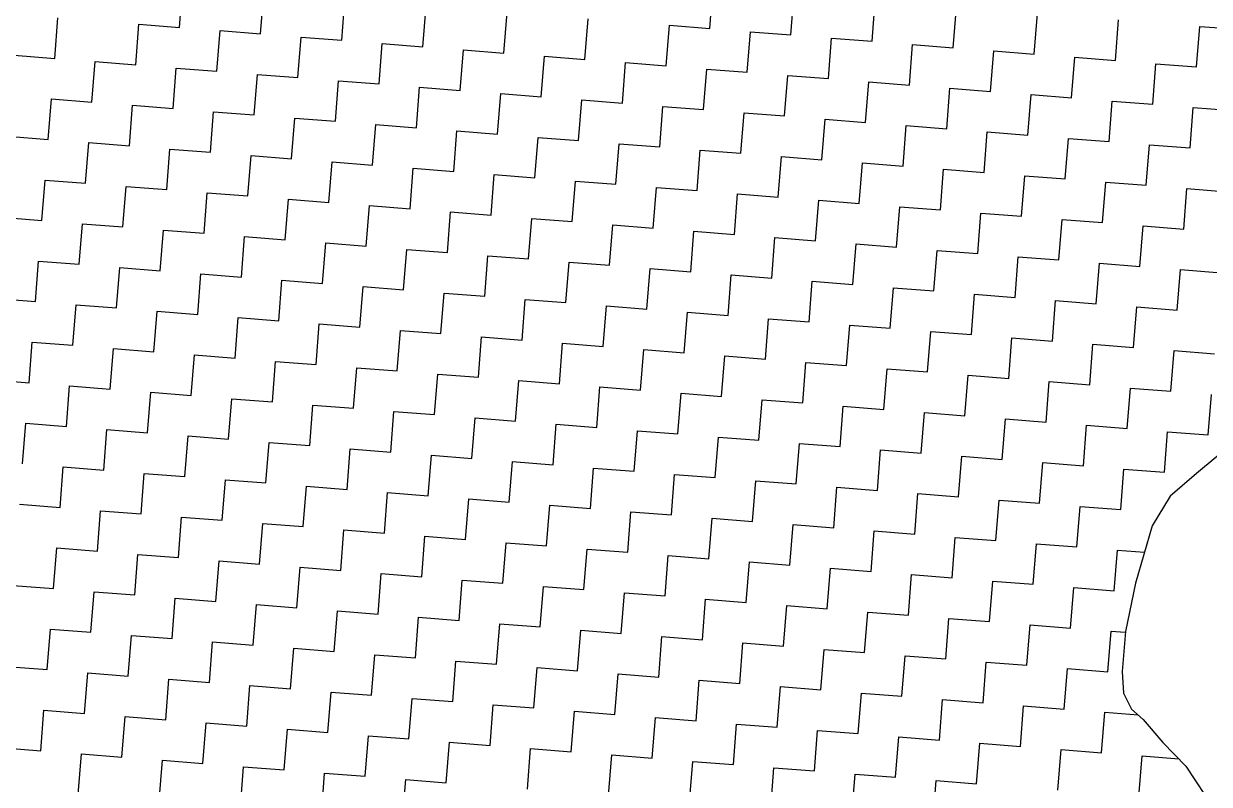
# Model space of a CAD drawing. Header units: metres. Extents: x 292752 to 294952, y 2098977 to 2102453.
# Drawn here: x 294676.7 to 294859.4, y 2100467.5 to 2100584.8 of the extents above; entities that cross this region are included whole.
import ezdxf

# ---------------------------------------------------------------- set-up
doc = ezdxf.new("R2010")
doc.units = ezdxf.units.M
doc.layers.add('POLY_HATCH', color=12, linetype='Continuous')

msp = doc.modelspace()

# ---------------------------------------------------------------- linework, layer by layer
at = {"layer": 'POLY_HATCH', "linetype": 'Continuous'}
for p, q in [((294700.67, 2100584.2), (294701.16, 2100590.45)), ((294782.42, 2100584.04), (294782.91, 2100590.29)), ((294713.17, 2100583.22), (294713.66, 2100589.47)), ((294725.67, 2100582.23), (294726.17, 2100588.48)), ((294794.92, 2100583.06), (294795.41, 2100589.31)), ((294807.42, 2100582.07), (294807.91, 2100588.32)), ((294738.17, 2100581.24), (294738.67, 2100587.5)), ((294750.67, 2100580.26), (294751.17, 2100586.51)), ((294819.92, 2100581.08), (294820.41, 2100587.33)), ((294832.42, 2100580.1), (294832.91, 2100586.35)), ((294681.43, 2100579.43), (294681.92, 2100585.68)), ((294693.93, 2100578.45), (294694.42, 2100584.7)), ((294694.42, 2100584.7), (294700.67, 2100584.2)), ((294763.17, 2100579.27), (294763.67, 2100585.52)), ((294775.68, 2100578.29), (294776.17, 2100584.54)), ((294776.17, 2100584.54), (294782.42, 2100584.04)), ((294844.92, 2100579.11), (294845.42, 2100585.36)), ((294857.42, 2100578.12), (294857.92, 2100584.37)), ((294857.92, 2100584.37), (294862.45, 2100584.02)), ((294706.43, 2100577.46), (294706.92, 2100583.71)), ((294706.92, 2100583.71), (294713.17, 2100583.22)), ((294718.93, 2100576.47), (294719.42, 2100582.72)), ((294719.42, 2100582.72), (294725.67, 2100582.23)), ((294788.18, 2100577.3), (294788.67, 2100583.55)), ((294788.67, 2100583.55), (294794.92, 2100583.06)), ((294800.68, 2100576.31), (294801.17, 2100582.56)), ((294801.17, 2100582.56), (294807.42, 2100582.07)), ((294731.43, 2100575.49), (294731.92, 2100581.74)), ((294731.92, 2100581.74), (294738.17, 2100581.24)), ((294743.93, 2100574.5), (294744.42, 2100580.75)), ((294744.42, 2100580.75), (294750.67, 2100580.26)), ((294813.18, 2100575.33), (294813.67, 2100581.58)), ((294813.67, 2100581.58), (294819.92, 2100581.08)), ((294825.68, 2100574.34), (294826.17, 2100580.59)), ((294826.17, 2100580.59), (294832.42, 2100580.1)), ((294675.18, 2100579.93), (294681.43, 2100579.43)), ((294687.18, 2100572.69), (294687.68, 2100578.94)), ((294687.68, 2100578.94), (294693.93, 2100578.45)), ((294756.43, 2100573.51), (294756.92, 2100579.77)), ((294756.92, 2100579.77), (294763.17, 2100579.27)), ((294768.93, 2100572.53), (294769.42, 2100578.78)), ((294769.42, 2100578.78), (294775.68, 2100578.29)), ((294838.18, 2100573.35), (294838.67, 2100579.6)), ((294838.67, 2100579.6), (294844.92, 2100579.11)), ((294699.68, 2100571.7), (294700.18, 2100577.95)), ((294700.18, 2100577.95), (294706.43, 2100577.46)), ((294712.18, 2100570.72), (294712.68, 2100576.97)), ((294712.68, 2100576.97), (294718.93, 2100576.47)), ((294781.43, 2100571.54), (294781.93, 2100577.79)), ((294781.93, 2100577.79), (294788.18, 2100577.3)), ((294850.68, 2100572.37), (294851.17, 2100578.62)), ((294851.17, 2100578.62), (294857.42, 2100578.12)), ((294724.69, 2100569.73), (294725.18, 2100575.98)), ((294725.18, 2100575.98), (294731.43, 2100575.49)), ((294793.93, 2100570.56), (294794.43, 2100576.81)), ((294794.43, 2100576.81), (294800.68, 2100576.31)), ((294806.43, 2100569.57), (294806.93, 2100575.82)), ((294806.93, 2100575.82), (294813.18, 2100575.33)), ((294737.19, 2100568.74), (294737.68, 2100574.99)), ((294737.68, 2100574.99), (294743.93, 2100574.5)), ((294749.69, 2100567.76), (294750.18, 2100574.01)), ((294750.18, 2100574.01), (294756.43, 2100573.51)), ((294818.93, 2100568.58), (294819.43, 2100574.83)), ((294819.43, 2100574.83), (294825.68, 2100574.34)), ((294831.44, 2100567.6), (294831.93, 2100573.85)), ((294831.93, 2100573.85), (294838.18, 2100573.35)), ((294680.44, 2100566.93), (294680.93, 2100573.18)), ((294680.93, 2100573.18), (294687.18, 2100572.69)), ((294692.94, 2100565.95), (294693.43, 2100572.2)), ((294693.43, 2100572.2), (294699.68, 2100571.7)), ((294762.19, 2100566.77), (294762.68, 2100573.02)), ((294762.68, 2100573.02), (294768.93, 2100572.53)), ((294774.69, 2100565.78), (294775.18, 2100572.03)), ((294775.18, 2100572.03), (294781.43, 2100571.54)), ((294843.94, 2100566.61), (294844.43, 2100572.86)), ((294844.43, 2100572.86), (294850.68, 2100572.37)), ((294856.44, 2100565.62), (294856.93, 2100571.87)), ((294856.93, 2100571.87), (294862.35, 2100571.44)), ((294705.44, 2100564.96), (294705.93, 2100571.21)), ((294705.93, 2100571.21), (294712.18, 2100570.72)), ((294717.94, 2100563.97), (294718.44, 2100570.22)), ((294718.44, 2100570.22), (294724.69, 2100569.73)), ((294787.19, 2100564.8), (294787.68, 2100571.05)), ((294787.68, 2100571.05), (294793.93, 2100570.56)), ((294799.69, 2100563.81), (294800.18, 2100570.06)), ((294800.18, 2100570.06), (294806.43, 2100569.57)), ((294730.44, 2100562.99), (294730.94, 2100569.24)), ((294730.94, 2100569.24), (294737.19, 2100568.74)), ((294742.94, 2100562), (294743.44, 2100568.25)), ((294743.44, 2100568.25), (294749.69, 2100567.76)), ((294812.19, 2100562.82), (294812.68, 2100569.08)), ((294812.68, 2100569.08), (294818.93, 2100568.58)), ((294824.69, 2100561.84), (294825.18, 2100568.09)), ((294825.18, 2100568.09), (294831.44, 2100567.6)), ((294674.19, 2100567.43), (294680.44, 2100566.93)), ((294686.2, 2100560.19), (294686.69, 2100566.44)), ((294686.69, 2100566.44), (294692.94, 2100565.95)), ((294755.44, 2100561.01), (294755.94, 2100567.26)), ((294755.94, 2100567.26), (294762.19, 2100566.77)), ((294767.94, 2100560.03), (294768.44, 2100566.28)), ((294768.44, 2100566.28), (294774.69, 2100565.78)), ((294837.19, 2100560.85), (294837.69, 2100567.1)), ((294837.69, 2100567.1), (294843.94, 2100566.61)), ((294849.69, 2100559.87), (294850.19, 2100566.12)), ((294850.19, 2100566.12), (294856.44, 2100565.62)), ((294698.7, 2100559.2), (294699.19, 2100565.45)), ((294699.19, 2100565.45), (294705.44, 2100564.96)), ((294711.2, 2100558.22), (294711.69, 2100564.47)), ((294711.69, 2100564.47), (294717.94, 2100563.97)), ((294780.45, 2100559.04), (294780.94, 2100565.29)), ((294780.94, 2100565.29), (294787.19, 2100564.8)), ((294792.95, 2100558.05), (294793.44, 2100564.3)), ((294793.44, 2100564.3), (294799.69, 2100563.81)), ((294723.7, 2100557.23), (294724.19, 2100563.48)), ((294724.19, 2100563.48), (294730.44, 2100562.99)), ((294736.2, 2100556.24), (294736.69, 2100562.49)), ((294736.69, 2100562.49), (294742.94, 2100562)), ((294805.45, 2100557.07), (294805.94, 2100563.32)), ((294805.94, 2100563.32), (294812.19, 2100562.82)), ((294817.95, 2100556.08), (294818.44, 2100562.33)), ((294818.44, 2100562.33), (294824.69, 2100561.84)), ((294679.45, 2100554.43), (294679.95, 2100560.68)), ((294679.95, 2100560.68), (294686.2, 2100560.19)), ((294748.7, 2100555.26), (294749.19, 2100561.51)), ((294749.19, 2100561.51), (294755.44, 2100561.01)), ((294761.2, 2100554.27), (294761.69, 2100560.52)), ((294761.69, 2100560.52), (294767.94, 2100560.03)), ((294830.45, 2100555.09), (294830.94, 2100561.35)), ((294830.94, 2100561.35), (294837.19, 2100560.85)), ((294691.95, 2100553.45), (294692.45, 2100559.7)), ((294692.45, 2100559.7), (294698.7, 2100559.2)), ((294704.45, 2100552.46), (294704.95, 2100558.71)), ((294704.95, 2100558.71), (294711.2, 2100558.22)), ((294773.7, 2100553.28), (294774.2, 2100559.53)), ((294774.2, 2100559.53), (294780.45, 2100559.04)), ((294842.95, 2100554.11), (294843.44, 2100560.36)), ((294843.44, 2100560.36), (294849.69, 2100559.87)), ((294855.45, 2100553.12), (294855.94, 2100559.37)), ((294855.94, 2100559.37), (294862.19, 2100558.88)), ((294716.96, 2100551.47), (294717.45, 2100557.72)), ((294717.45, 2100557.72), (294723.7, 2100557.23)), ((294786.2, 2100552.3), (294786.7, 2100558.55)), ((294786.7, 2100558.55), (294792.95, 2100558.05)), ((294798.7, 2100551.31), (294799.2, 2100557.56)), ((294799.2, 2100557.56), (294805.45, 2100557.07)), ((294729.46, 2100550.49), (294729.95, 2100556.74)), ((294729.95, 2100556.74), (294736.2, 2100556.24)), ((294741.96, 2100549.5), (294742.45, 2100555.75)), ((294742.45, 2100555.75), (294748.7, 2100555.26)), ((294811.2, 2100550.32), (294811.7, 2100556.57)), ((294811.7, 2100556.57), (294817.95, 2100556.08)), ((294823.7, 2100549.34), (294824.2, 2100555.59)), ((294824.2, 2100555.59), (294830.45, 2100555.09)), ((294673.2, 2100554.93), (294679.45, 2100554.43)), ((294685.21, 2100547.69), (294685.7, 2100553.94)), ((294685.7, 2100553.94), (294691.95, 2100553.45)), ((294754.46, 2100548.51), (294754.95, 2100554.76)), ((294754.95, 2100554.76), (294761.2, 2100554.27)), ((294766.96, 2100547.53), (294767.45, 2100553.78)), ((294767.45, 2100553.78), (294773.7, 2100553.28)), ((294836.21, 2100548.35), (294836.7, 2100554.6)), ((294836.7, 2100554.6), (294842.95, 2100554.11)), ((294848.71, 2100547.36), (294849.2, 2100553.61)), ((294849.2, 2100553.61), (294855.45, 2100553.12)), ((294697.71, 2100546.7), (294698.2, 2100552.95)), ((294698.2, 2100552.95), (294704.45, 2100552.46)), ((294710.21, 2100545.72), (294710.7, 2100551.97)), ((294710.7, 2100551.97), (294716.96, 2100551.47)), ((294779.46, 2100546.54), (294779.95, 2100552.79)), ((294779.95, 2100552.79), (294786.2, 2100552.3)), ((294791.96, 2100545.55), (294792.45, 2100551.8)), ((294792.45, 2100551.8), (294798.7, 2100551.31)), ((294722.71, 2100544.73), (294723.21, 2100550.98)), ((294723.21, 2100550.98), (294729.46, 2100550.49)), ((294735.21, 2100543.74), (294735.71, 2100549.99)), ((294735.71, 2100549.99), (294741.96, 2100549.5)), ((294804.46, 2100544.57), (294804.95, 2100550.82)), ((294804.95, 2100550.82), (294811.2, 2100550.32)), ((294816.96, 2100543.58), (294817.45, 2100549.83)), ((294817.45, 2100549.83), (294823.7, 2100549.34)), ((294678.47, 2100541.93), (294678.96, 2100548.18)), ((294678.96, 2100548.18), (294685.21, 2100547.69)), ((294747.71, 2100542.76), (294748.21, 2100549.01)), ((294748.21, 2100549.01), (294754.46, 2100548.51)), ((294760.21, 2100541.77), (294760.71, 2100548.02)), ((294760.71, 2100548.02), (294766.96, 2100547.53)), ((294829.46, 2100542.59), (294829.96, 2100548.84)), ((294829.96, 2100548.84), (294836.21, 2100548.35)), ((294841.96, 2100541.61), (294842.46, 2100547.86)), ((294842.46, 2100547.86), (294848.71, 2100547.36)), ((294690.97, 2100540.95), (294691.46, 2100547.2)), ((294691.46, 2100547.2), (294697.71, 2100546.7)), ((294703.47, 2100539.96), (294703.96, 2100546.21)), ((294703.96, 2100546.21), (294710.21, 2100545.72)), ((294772.72, 2100540.78), (294773.21, 2100547.03)), ((294773.21, 2100547.03), (294779.46, 2100546.54)), ((294785.22, 2100539.8), (294785.71, 2100546.05)), ((294785.71, 2100546.05), (294791.96, 2100545.55)), ((294854.46, 2100540.62), (294854.96, 2100546.87)), ((294854.96, 2100546.87), (294861.21, 2100546.38)), ((294715.97, 2100538.97), (294716.46, 2100545.22)), ((294716.46, 2100545.22), (294722.71, 2100544.73)), ((294728.47, 2100537.99), (294728.96, 2100544.24)), ((294728.96, 2100544.24), (294735.21, 2100543.74)), ((294797.72, 2100538.81), (294798.21, 2100545.06)), ((294798.21, 2100545.06), (294804.46, 2100544.57)), ((294810.22, 2100537.82), (294810.71, 2100544.07)), ((294810.71, 2100544.07), (294816.96, 2100543.58)), ((294672.22, 2100542.42), (294678.47, 2100541.93)), ((294740.97, 2100537), (294741.46, 2100543.25)), ((294741.46, 2100543.25), (294747.71, 2100542.76)), ((294753.47, 2100536.01), (294753.96, 2100542.26)), ((294753.96, 2100542.26), (294760.21, 2100541.77)), ((294822.72, 2100536.84), (294823.21, 2100543.09)), ((294823.21, 2100543.09), (294829.46, 2100542.59)), ((294684.22, 2100535.19), (294684.72, 2100541.44)), ((294684.72, 2100541.44), (294690.97, 2100540.95)), ((294696.72, 2100534.2), (294697.22, 2100540.45)), ((294697.22, 2100540.45), (294703.47, 2100539.96)), ((294765.97, 2100535.03), (294766.46, 2100541.28)), ((294766.46, 2100541.28), (294772.72, 2100540.78)), ((294835.22, 2100535.85), (294835.71, 2100542.1)), ((294835.71, 2100542.1), (294841.96, 2100541.61)), ((294847.72, 2100534.86), (294848.21, 2100541.11)), ((294848.21, 2100541.11), (294854.46, 2100540.62)), ((294709.23, 2100533.21), (294709.72, 2100539.47)), ((294709.72, 2100539.47), (294715.97, 2100538.97)), ((294778.47, 2100534.04), (294778.97, 2100540.29)), ((294778.97, 2100540.29), (294785.22, 2100539.8)), ((294790.97, 2100533.05), (294791.47, 2100539.3)), ((294791.47, 2100539.3), (294797.72, 2100538.81)), ((294721.73, 2100532.23), (294722.22, 2100538.48)), ((294722.22, 2100538.48), (294728.47, 2100537.99)), ((294734.23, 2100531.24), (294734.72, 2100537.49)), ((294734.72, 2100537.49), (294740.97, 2100537)), ((294803.47, 2100532.07), (294803.97, 2100538.32)), ((294803.97, 2100538.32), (294810.22, 2100537.82)), ((294815.97, 2100531.08), (294816.47, 2100537.33)), ((294816.47, 2100537.33), (294822.72, 2100536.84)), ((294677.48, 2100529.43), (294677.97, 2100535.68)), ((294677.97, 2100535.68), (294684.22, 2100535.19)), ((294746.73, 2100530.26), (294747.22, 2100536.51)), ((294747.22, 2100536.51), (294753.47, 2100536.01)), ((294759.23, 2100529.27), (294759.72, 2100535.52)), ((294759.72, 2100535.52), (294765.97, 2100535.03)), ((294828.48, 2100530.09), (294828.97, 2100536.34)), ((294828.97, 2100536.34), (294835.22, 2100535.85)), ((294840.98, 2100529.11), (294841.47, 2100535.36)), ((294841.47, 2100535.36), (294847.72, 2100534.86)), ((294689.98, 2100528.44), (294690.47, 2100534.69)), ((294690.47, 2100534.69), (294696.72, 2100534.2)), ((294702.48, 2100527.46), (294702.97, 2100533.71)), ((294702.97, 2100533.71), (294709.23, 2100533.21)), ((294771.73, 2100528.28), (294772.22, 2100534.53)), ((294772.22, 2100534.53), (294778.47, 2100534.04)), ((294784.23, 2100527.3), (294784.72, 2100533.55)), ((294784.72, 2100533.55), (294790.97, 2100533.05)), ((294853.48, 2100528.12), (294853.97, 2100534.37)), ((294853.97, 2100534.37), (294860.22, 2100533.88)), ((294714.98, 2100526.47), (294715.48, 2100532.72)), ((294715.48, 2100532.72), (294721.73, 2100532.23)), ((294727.48, 2100525.48), (294727.98, 2100531.74)), ((294727.98, 2100531.74), (294734.23, 2100531.24)), ((294796.73, 2100526.31), (294797.22, 2100532.56)), ((294797.22, 2100532.56), (294803.47, 2100532.07)), ((294809.23, 2100525.32), (294809.72, 2100531.57)), ((294809.72, 2100531.57), (294815.97, 2100531.08)), ((294671.23, 2100529.92), (294677.48, 2100529.43)), ((294739.98, 2100524.5), (294740.48, 2100530.75)), ((294740.48, 2100530.75), (294746.73, 2100530.26)), ((294752.48, 2100523.51), (294752.98, 2100529.76)), ((294752.98, 2100529.76), (294759.23, 2100529.27)), ((294821.73, 2100524.34), (294822.23, 2100530.59)), ((294822.23, 2100530.59), (294828.48, 2100530.09)), ((294834.23, 2100523.35), (294834.73, 2100529.6)), ((294834.73, 2100529.6), (294840.98, 2100529.11)), ((294683.24, 2100522.69), (294683.73, 2100528.94)), ((294683.73, 2100528.94), (294689.98, 2100528.44)), ((294695.74, 2100521.7), (294696.23, 2100527.95)), ((294696.23, 2100527.95), (294702.48, 2100527.46)), ((294764.99, 2100522.53), (294765.48, 2100528.78)), ((294765.48, 2100528.78), (294771.73, 2100528.28)), ((294777.49, 2100521.54), (294777.98, 2100527.79)), ((294777.98, 2100527.79), (294784.23, 2100527.3)), ((294846.73, 2100522.36), (294847.23, 2100528.61)), ((294847.23, 2100528.61), (294853.48, 2100528.12)), ((294859.23, 2100521.38), (294859.73, 2100527.63)), ((294708.24, 2100520.71), (294708.73, 2100526.96)), ((294708.73, 2100526.96), (294714.98, 2100526.47)), ((294720.74, 2100519.73), (294721.23, 2100525.98)), ((294721.23, 2100525.98), (294727.48, 2100525.48)), ((294789.99, 2100520.55), (294790.48, 2100526.8)), ((294790.48, 2100526.8), (294796.73, 2100526.31)), ((294802.49, 2100519.57), (294802.98, 2100525.82)), ((294802.98, 2100525.82), (294809.23, 2100525.32)), ((294733.24, 2100518.74), (294733.73, 2100524.99)), ((294733.73, 2100524.99), (294739.98, 2100524.5)), ((294745.74, 2100517.75), (294746.23, 2100524)), ((294746.23, 2100524), (294752.48, 2100523.51)), ((294814.99, 2100518.58), (294815.48, 2100524.83)), ((294815.48, 2100524.83), (294821.73, 2100524.34)), ((294676.49, 2100516.93), (294676.99, 2100523.18)), ((294676.99, 2100523.18), (294683.24, 2100522.69)), ((294688.99, 2100515.94), (294689.49, 2100522.19)), ((294689.49, 2100522.19), (294695.74, 2100521.7)), ((294758.24, 2100516.77), (294758.73, 2100523.02)), ((294758.73, 2100523.02), (294764.99, 2100522.53)), ((294827.49, 2100517.59), (294827.98, 2100523.84)), ((294827.98, 2100523.84), (294834.23, 2100523.35)), ((294839.99, 2100516.61), (294840.48, 2100522.86)), ((294840.48, 2100522.86), (294846.73, 2100522.36)), ((294701.49, 2100514.96), (294701.99, 2100521.21)), ((294701.99, 2100521.21), (294708.24, 2100520.71)), ((294714, 2100513.97), (294714.49, 2100520.22)), ((294714.49, 2100520.22), (294720.74, 2100519.73)), ((294770.74, 2100515.78), (294771.24, 2100522.03)), ((294771.24, 2100522.03), (294777.49, 2100521.54)), ((294783.24, 2100514.79), (294783.74, 2100521.05)), ((294783.74, 2100521.05), (294789.99, 2100520.55)), ((294852.49, 2100515.62), (294852.98, 2100521.87)), ((294852.98, 2100521.87), (294859.23, 2100521.38)), ((294726.5, 2100512.98), (294726.99, 2100519.23)), ((294726.99, 2100519.23), (294733.24, 2100518.74)), ((294795.74, 2100513.81), (294796.24, 2100520.06)), ((294796.24, 2100520.06), (294802.49, 2100519.57)), ((294808.24, 2100512.82), (294808.74, 2100519.07)), ((294808.74, 2100519.07), (294814.99, 2100518.58)), ((294739, 2100512), (294739.49, 2100518.25)), ((294739.49, 2100518.25), (294745.74, 2100517.75)), ((294751.5, 2100511.01), (294751.99, 2100517.26)), ((294751.99, 2100517.26), (294758.24, 2100516.77)), ((294820.75, 2100511.84), (294821.24, 2100518.09)), ((294821.24, 2100518.09), (294827.49, 2100517.59)), ((294833.25, 2100510.85), (294833.74, 2100517.1)), ((294833.74, 2100517.1), (294839.99, 2100516.61)), ((294682.25, 2100510.19), (294682.74, 2100516.44)), ((294682.74, 2100516.44), (294688.99, 2100515.94)), ((294694.75, 2100509.2), (294695.24, 2100515.45)), ((294695.24, 2100515.45), (294701.49, 2100514.96)), ((294764, 2100510.02), (294764.49, 2100516.27)), ((294764.49, 2100516.27), (294770.74, 2100515.78)), ((294776.5, 2100509.04), (294776.99, 2100515.29)), ((294776.99, 2100515.29), (294783.24, 2100514.79)), ((294845.75, 2100509.86), (294846.24, 2100516.11)), ((294846.24, 2100516.11), (294852.49, 2100515.62)), ((294707.25, 2100508.21), (294707.75, 2100514.46)), ((294707.75, 2100514.46), (294714, 2100513.97)), ((294719.75, 2100507.23), (294720.25, 2100513.48)), ((294720.25, 2100513.48), (294726.5, 2100512.98)), ((294789, 2100508.05), (294789.49, 2100514.3)), ((294789.49, 2100514.3), (294795.74, 2100513.81)), ((294801.5, 2100507.06), (294801.99, 2100513.32)), ((294801.99, 2100513.32), (294808.24, 2100512.82)), ((294732.25, 2100506.24), (294732.75, 2100512.49)), ((294732.75, 2100512.49), (294739, 2100512)), ((294744.75, 2100505.25), (294745.25, 2100511.5)), ((294745.25, 2100511.5), (294751.5, 2100511.01)), ((294814, 2100506.08), (294814.49, 2100512.33)), ((294814.49, 2100512.33), (294820.75, 2100511.84)), ((294826.5, 2100505.09), (294827, 2100511.34)), ((294827, 2100511.34), (294833.25, 2100510.85)), ((294676, 2100510.68), (294682.25, 2100510.19)), ((294688.01, 2100503.44), (294688.5, 2100509.69)), ((294688.5, 2100509.69), (294694.75, 2100509.2)), ((294757.25, 2100504.27), (294757.75, 2100510.52)), ((294757.75, 2100510.52), (294764, 2100510.02)), ((294769.76, 2100503.28), (294770.25, 2100509.53)), ((294770.25, 2100509.53), (294776.5, 2100509.04)), ((294839, 2100504.11), (294839.5, 2100510.36)), ((294839.5, 2100510.36), (294845.75, 2100509.86)), ((294700.51, 2100502.46), (294701, 2100508.71)), ((294701, 2100508.71), (294707.25, 2100508.21)), ((294713.01, 2100501.47), (294713.5, 2100507.72)), ((294713.5, 2100507.72), (294719.75, 2100507.23)), ((294782.26, 2100502.29), (294782.75, 2100508.54)), ((294782.75, 2100508.54), (294789, 2100508.05)), ((294794.76, 2100501.31), (294795.25, 2100507.56)), ((294795.25, 2100507.56), (294801.5, 2100507.06)), ((294725.51, 2100500.48), (294726, 2100506.73)), ((294726, 2100506.73), (294732.25, 2100506.24)), ((294738.01, 2100499.5), (294738.5, 2100505.75)), ((294738.5, 2100505.75), (294744.75, 2100505.25)), ((294807.26, 2100500.32), (294807.75, 2100506.57)), ((294807.75, 2100506.57), (294814, 2100506.08)), ((294681.26, 2100497.69), (294681.76, 2100503.94)), ((294681.76, 2100503.94), (294688.01, 2100503.44)), ((294750.51, 2100498.51), (294751, 2100504.76)), ((294751, 2100504.76), (294757.25, 2100504.27)), ((294763.01, 2100497.52), (294763.51, 2100503.77)), ((294763.51, 2100503.77), (294769.76, 2100503.28)), ((294819.76, 2100499.33), (294820.25, 2100505.58)), ((294820.25, 2100505.58), (294826.5, 2100505.09)), ((294832.26, 2100498.35), (294832.75, 2100504.6)), ((294832.75, 2100504.6), (294839, 2100504.11)), ((294693.76, 2100496.7), (294694.26, 2100502.95)), ((294694.26, 2100502.95), (294700.51, 2100502.46)), ((294706.27, 2100495.71), (294706.76, 2100501.96)), ((294706.76, 2100501.96), (294713.01, 2100501.47)), ((294775.51, 2100496.54), (294776.01, 2100502.79)), ((294776.01, 2100502.79), (294782.26, 2100502.29)), ((294844.76, 2100497.36), (294845.25, 2100503.61)), ((294845.25, 2100503.61), (294849.4, 2100503.28)), ((294718.77, 2100494.73), (294719.26, 2100500.98)), ((294719.26, 2100500.98), (294725.51, 2100500.48)), ((294788.01, 2100495.55), (294788.51, 2100501.8)), ((294788.51, 2100501.8), (294794.76, 2100501.31)), ((294800.51, 2100494.56), (294801.01, 2100500.81)), ((294801.01, 2100500.81), (294807.26, 2100500.32)), ((294731.27, 2100493.74), (294731.76, 2100499.99)), ((294731.76, 2100499.99), (294738.01, 2100499.5)), ((294743.77, 2100492.75), (294744.26, 2100499)), ((294744.26, 2100499), (294750.51, 2100498.51)), ((294813.02, 2100493.58), (294813.51, 2100499.83)), ((294813.51, 2100499.83), (294819.76, 2100499.33)), ((294825.52, 2100492.59), (294826.01, 2100498.84)), ((294826.01, 2100498.84), (294832.26, 2100498.35)), ((294675.01, 2100498.18), (294681.26, 2100497.69)), ((294687.02, 2100490.94), (294687.51, 2100497.19)), ((294687.51, 2100497.19), (294693.76, 2100496.7)), ((294756.27, 2100491.77), (294756.76, 2100498.02)), ((294756.76, 2100498.02), (294763.01, 2100497.52)), ((294768.77, 2100490.78), (294769.26, 2100497.03)), ((294769.26, 2100497.03), (294775.51, 2100496.54)), ((294838.02, 2100491.6), (294838.51, 2100497.85)), ((294838.51, 2100497.85), (294844.76, 2100497.36)), ((294699.52, 2100489.96), (294700.02, 2100496.21)), ((294700.02, 2100496.21), (294706.27, 2100495.71)), ((294712.02, 2100488.97), (294712.52, 2100495.22)), ((294712.52, 2100495.22), (294718.77, 2100494.73)), ((294781.27, 2100489.79), (294781.76, 2100496.04)), ((294781.76, 2100496.04), (294788.01, 2100495.55)), ((294793.77, 2100488.81), (294794.26, 2100495.06)), ((294794.26, 2100495.06), (294800.51, 2100494.56)), ((294724.52, 2100487.98), (294725.02, 2100494.23)), ((294725.02, 2100494.23), (294731.27, 2100493.74)), ((294737.02, 2100487), (294737.52, 2100493.25)), ((294737.52, 2100493.25), (294743.77, 2100492.75)), ((294806.27, 2100487.82), (294806.76, 2100494.07)), ((294806.76, 2100494.07), (294813.02, 2100493.58)), ((294818.77, 2100486.83), (294819.27, 2100493.08)), ((294819.27, 2100493.08), (294825.52, 2100492.59)), ((294680.28, 2100485.19), (294680.77, 2100491.44)), ((294680.77, 2100491.44), (294687.02, 2100490.94)), ((294749.52, 2100486.01), (294750.02, 2100492.26)), ((294750.02, 2100492.26), (294756.27, 2100491.77)), ((294762.03, 2100485.02), (294762.52, 2100491.27)), ((294762.52, 2100491.27), (294768.77, 2100490.78)), ((294831.27, 2100485.85), (294831.77, 2100492.1)), ((294831.77, 2100492.1), (294838.02, 2100491.6)), ((294843.77, 2100484.86), (294844.27, 2100491.11)), ((294844.27, 2100491.11), (294846.45, 2100490.94)), ((294692.78, 2100484.2), (294693.27, 2100490.45)), ((294693.27, 2100490.45), (294699.52, 2100489.96)), ((294705.28, 2100483.21), (294705.77, 2100489.46)), ((294705.77, 2100489.46), (294712.02, 2100488.97)), ((294774.53, 2100484.04), (294775.02, 2100490.29)), ((294775.02, 2100490.29), (294781.27, 2100489.79)), ((294787.03, 2100483.05), (294787.52, 2100489.3)), ((294787.52, 2100489.3), (294793.77, 2100488.81)), ((294717.78, 2100482.23), (294718.27, 2100488.48)), ((294718.27, 2100488.48), (294724.52, 2100487.98)), ((294730.28, 2100481.24), (294730.77, 2100487.49)), ((294730.77, 2100487.49), (294737.02, 2100487)), ((294799.53, 2100482.06), (294800.02, 2100488.31)), ((294800.02, 2100488.31), (294806.27, 2100487.82)), ((294812.03, 2100481.08), (294812.52, 2100487.33)), ((294812.52, 2100487.33), (294818.77, 2100486.83)), ((294674.03, 2100485.68), (294680.28, 2100485.19)), ((294742.78, 2100480.25), (294743.27, 2100486.5)), ((294743.27, 2100486.5), (294749.52, 2100486.01)), ((294755.28, 2100479.27), (294755.78, 2100485.52)), ((294755.78, 2100485.52), (294762.03, 2100485.02)), ((294824.53, 2100480.09), (294825.02, 2100486.34)), ((294825.02, 2100486.34), (294831.27, 2100485.85)), ((294686.03, 2100478.44), (294686.53, 2100484.69)), ((294686.53, 2100484.69), (294692.78, 2100484.2)), ((294698.54, 2100477.45), (294699.03, 2100483.71)), ((294699.03, 2100483.71), (294705.28, 2100483.21)), ((294767.78, 2100478.28), (294768.28, 2100484.53)), ((294768.28, 2100484.53), (294774.53, 2100484.04)), ((294837.03, 2100479.1), (294837.52, 2100485.35)), ((294837.52, 2100485.35), (294843.77, 2100484.86)), ((294711.04, 2100476.47), (294711.53, 2100482.72)), ((294711.53, 2100482.72), (294717.78, 2100482.23)), ((294780.28, 2100477.29), (294780.78, 2100483.54)), ((294780.78, 2100483.54), (294787.03, 2100483.05)), ((294792.78, 2100476.31), (294793.28, 2100482.56)), ((294793.28, 2100482.56), (294799.53, 2100482.06)), ((294723.54, 2100475.48), (294724.03, 2100481.73)), ((294724.03, 2100481.73), (294730.28, 2100481.24)), ((294736.04, 2100474.5), (294736.53, 2100480.75)), ((294736.53, 2100480.75), (294742.78, 2100480.25)), ((294805.28, 2100475.32), (294805.78, 2100481.57)), ((294805.78, 2100481.57), (294812.03, 2100481.08)), ((294817.79, 2100474.33), (294818.28, 2100480.58)), ((294818.28, 2100480.58), (294824.53, 2100480.09)), ((294679.29, 2100472.68), (294679.78, 2100478.93)), ((294679.78, 2100478.93), (294686.03, 2100478.44)), ((294748.54, 2100473.51), (294749.03, 2100479.76)), ((294749.03, 2100479.76), (294755.28, 2100479.27)), ((294761.04, 2100472.52), (294761.53, 2100478.77)), ((294761.53, 2100478.77), (294767.78, 2100478.28)), ((294830.29, 2100473.35), (294830.78, 2100479.6)), ((294830.78, 2100479.6), (294837.03, 2100479.1)), ((294842.79, 2100472.36), (294843.28, 2100478.61)), ((294843.28, 2100478.61), (294848.41, 2100478.21)), ((294691.79, 2100471.7), (294692.28, 2100477.95)), ((294692.28, 2100477.95), (294698.54, 2100477.45)), ((294704.29, 2100470.71), (294704.79, 2100476.96)), ((294704.79, 2100476.96), (294711.04, 2100476.47)), ((294773.54, 2100471.54), (294774.03, 2100477.79)), ((294774.03, 2100477.79), (294780.28, 2100477.29)), ((294786.04, 2100470.55), (294786.53, 2100476.8)), ((294786.53, 2100476.8), (294792.78, 2100476.31)), ((294716.79, 2100469.72), (294717.29, 2100475.98)), ((294717.29, 2100475.98), (294723.54, 2100475.48)), ((294729.29, 2100468.74), (294729.79, 2100474.99)), ((294729.79, 2100474.99), (294736.04, 2100474.5)), ((294798.54, 2100469.56), (294799.03, 2100475.81)), ((294799.03, 2100475.81), (294805.28, 2100475.32)), ((294811.04, 2100468.58), (294811.54, 2100474.83)), ((294811.54, 2100474.83), (294817.79, 2100474.33)), ((294673.04, 2100473.18), (294679.29, 2100472.68)), ((294741.79, 2100467.75), (294742.29, 2100474)), ((294742.29, 2100474), (294748.54, 2100473.51)), ((294754.3, 2100466.77), (294754.79, 2100473.02)), ((294754.79, 2100473.02), (294761.04, 2100472.52)), ((294823.54, 2100467.59), (294824.04, 2100473.84)), ((294824.04, 2100473.84), (294830.29, 2100473.35)), ((294836.04, 2100466.6), (294836.54, 2100472.85)), ((294836.54, 2100472.85), (294842.79, 2100472.36)), ((294685.05, 2100465.94), (294685.54, 2100472.19)), ((294685.54, 2100472.19), (294691.79, 2100471.7)), ((294697.55, 2100464.95), (294698.04, 2100471.2)), ((294698.04, 2100471.2), (294704.29, 2100470.71)), ((294766.8, 2100465.78), (294767.29, 2100472.03)), ((294767.29, 2100472.03), (294773.54, 2100471.54)), ((294779.3, 2100464.79), (294779.79, 2100471.04)), ((294779.79, 2100471.04), (294786.04, 2100470.55)), ((294848.54, 2100465.62), (294849.04, 2100471.87)), ((294849.04, 2100471.87), (294854.71, 2100471.42)), ((294710.05, 2100463.97), (294710.54, 2100470.22)), ((294710.54, 2100470.22), (294716.79, 2100469.72)), ((294722.55, 2100462.98), (294723.04, 2100469.23)), ((294723.04, 2100469.23), (294729.29, 2100468.74)), ((294791.8, 2100463.81), (294792.29, 2100470.06)), ((294792.29, 2100470.06), (294798.54, 2100469.56)), ((294804.3, 2100462.82), (294804.79, 2100469.07)), ((294804.79, 2100469.07), (294811.04, 2100468.58)), ((294735.05, 2100461.99), (294735.54, 2100468.24)), ((294735.54, 2100468.24), (294741.79, 2100467.75)), ((294816.8, 2100461.83), (294817.29, 2100468.08)), ((294817.29, 2100468.08), (294823.54, 2100467.59))]:
    msp.add_line(p, q, dxfattribs=at)
at = {"layer": 'POLY_HATCH'}
for p, q in [((294866.15, 2100522.73), (294857.44, 2100515.41)), ((294857.44, 2100515.41), (294853.35, 2100511.93)), ((294853.35, 2100511.93), (294850.61, 2100507.38)), ((294850.61, 2100507.38), (294848.01, 2100498.54)), ((294848.01, 2100498.54), (294846.46, 2100491.05)), ((294846.46, 2100491.05), (294845.98, 2100484.9)), ((294845.98, 2100484.9), (294846.19, 2100481.55)), ((294846.19, 2100481.55), (294847.42, 2100479.07)), ((294847.42, 2100479.07), (294849.2, 2100477.5)), ((294849.2, 2100477.5), (294852.26, 2100473.93)), ((294852.26, 2100473.93), (294855.78, 2100470.32)), ((294855.78, 2100470.32), (294858.76, 2100465.8))]:
    msp.add_line(p, q, dxfattribs=at)

doc.saveas('drawing.dxf')
